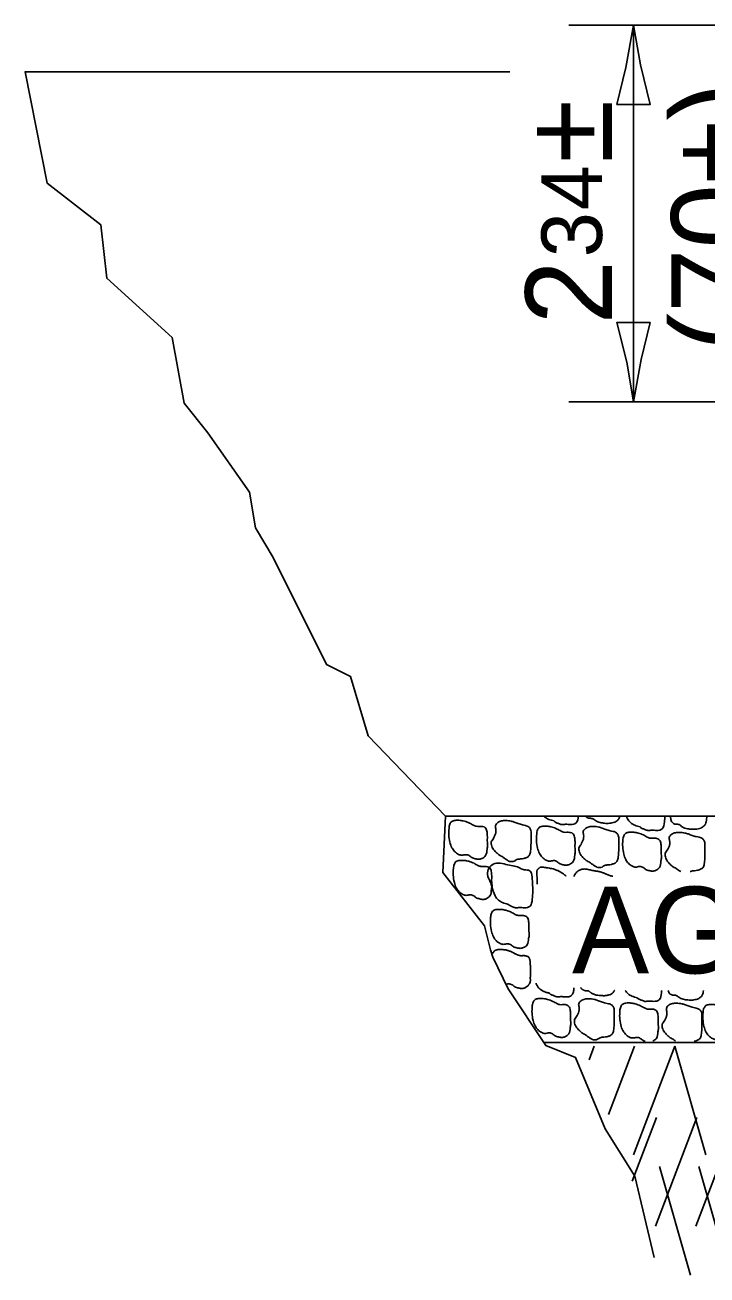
# Model space of a CAD drawing. Extents: x 2261460 to 2262119, y -3124004 to -3123604.
# Drawn here: x 2261845.23 to 2261869.26, y -3123736.47 to -3123692.43 of the extents above; entities that cross this region are included whole.
import ezdxf

# ---------------------------------------------------------------- set-up
doc = ezdxf.new("R2010")
doc.units = 0
for name, color, linetype in [('RD_Pr_Roadway_Dimensions', 7, 'Continuous'), ('RD_Pr_Roadway_Items', 7, 'Continuous'), ('RD_Pr_Roadway_Notes', 7, 'Continuous')]:
    doc.layers.add(name, color=color, linetype=linetype)

msp = doc.modelspace()

# ---------------------------------------------------------------- linework, layer by layer
at = {"layer": 'RD_Pr_Roadway_Dimensions'}
for p, q in [((2261875.567, -3123692.431), (2261864.39, -3123692.431)), ((2261866.67, -3123705.708), (2261866.67, -3123692.431)), ((2261875.567, -3123705.708), (2261864.39, -3123705.708))]:
    msp.add_line(p, q, dxfattribs=at)
for points in [[(2261866.085, -3123695.229), (2261866.67, -3123695.231), (2261867.256, -3123695.231), (2261866.913, -3123693.83), (2261866.67, -3123692.431), (2261866.399, -3123693.924)], [(2261867.256, -3123702.91), (2261866.67, -3123702.908), (2261866.085, -3123702.908), (2261866.428, -3123704.309), (2261866.67, -3123705.708), (2261866.942, -3123704.215)]]:
    msp.add_lwpolyline(points, close=True, dxfattribs=at)
at = {"layer": 'RD_Pr_Roadway_Items'}
for p, q in [((2261862.307, -3123694.079), (2261845.234, -3123694.079)), ((2261907.939, -3123720.302), (2261860.049, -3123720.302)), ((2261862.248, -3123726.394), (2261861.714, -3123725.276)), ((2261863.508, -3123728.282), (2261907.939, -3123728.282)), ((2261865.282, -3123728.415), (2261865.101, -3123728.887)), ((2261866.701, -3123728.415), (2261865.788, -3123730.813)), ((2261868.121, -3123728.415), (2261866.667, -3123732.239)), ((2261868.121, -3123728.415), (2261869.215, -3123732.239)), ((2261867.478, -3123730.926), (2261866.626, -3123733.166)), ((2261868.9, -3123730.926), (2261867.443, -3123734.75)), ((2261870.32, -3123730.926), (2261868.863, -3123734.75)), ((2261868.678, -3123736.474), (2261867.587, -3123732.65)), ((2261870.06, -3123736.474), (2261868.969, -3123732.65))]:
    msp.add_line(p, q, dxfattribs=at)
for points in [[(2261845.236, -3123694.079), (2261846.019, -3123698.006), (2261847.903, -3123699.47), (2261848.115, -3123701.354), (2261850.417, -3123703.447), (2261850.835, -3123705.753), (2261851.673, -3123706.799), (2261853.14, -3123708.892), (2261853.348, -3123710.148), (2261853.974, -3123711.194), (2261855.859, -3123714.963), (2261856.697, -3123715.381), (2261857.326, -3123717.474), (2261860.049, -3123720.302)], [(2261860.049, -3123720.302), (2261859.953, -3123722.29), (2261861.417, -3123724.174), (2261861.629, -3123725.012), (2261861.714, -3123725.276)], [(2261862.248, -3123726.394), (2261863.579, -3123728.388), (2261864.625, -3123728.805), (2261865.672, -3123731.319), (2261866.718, -3123732.992), (2261867.392, -3123735.861)]]:
    msp.add_lwpolyline(points, dxfattribs=at)
for points in [[(2261861.509, -3123721.469), (2261861.526, -3123721.339), (2261861.52, -3123721.223), (2261861.52, -3123721.031), (2261861.509, -3123720.874), (2261861.461, -3123720.73), (2261861.328, -3123720.668), (2261861.136, -3123720.665), (2261861.03, -3123720.627), (2261860.894, -3123720.552), (2261860.709, -3123720.484), (2261860.558, -3123720.456), (2261860.381, -3123720.456), (2261860.271, -3123720.491), (2261860.199, -3123720.583), (2261860.169, -3123720.737), (2261860.162, -3123720.966), (2261860.199, -3123721.226), (2261860.271, -3123721.417), (2261860.363, -3123721.547), (2261860.504, -3123721.653), (2261860.617, -3123721.684), (2261860.764, -3123721.664), (2261860.883, -3123721.698), (2261860.972, -3123721.766), (2261861.092, -3123721.807), (2261861.212, -3123721.824), (2261861.321, -3123721.801), (2261861.455, -3123721.698), (2261861.509, -3123721.465)], [(2261861.66, -3123721.192), (2261861.663, -3123721.322), (2261861.742, -3123721.482), (2261861.865, -3123721.616), (2261861.971, -3123721.695), (2261862.039, -3123721.729), (2261862.121, -3123721.79), (2261862.21, -3123721.848), (2261862.293, -3123721.9), (2261862.375, -3123721.91), (2261862.47, -3123721.889), (2261862.563, -3123721.835), (2261862.689, -3123721.814), (2261862.802, -3123721.797), (2261862.905, -3123721.763), (2261862.99, -3123721.698), (2261863.035, -3123721.578), (2261863.055, -3123721.376), (2261863.059, -3123721.14), (2261863.059, -3123720.932), (2261863.045, -3123720.781), (2261862.98, -3123720.689), (2261862.86, -3123720.634), (2261862.758, -3123720.61), (2261862.607, -3123720.566), (2261862.47, -3123720.518), (2261862.357, -3123720.484), (2261862.163, -3123720.46), (2261862.019, -3123720.473), (2261861.889, -3123720.528), (2261861.807, -3123720.641), (2261861.817, -3123720.751), (2261861.824, -3123720.853), (2261861.797, -3123720.956), (2261861.752, -3123721.055), (2261861.66, -3123721.192)], [(2261864.598, -3123721.677), (2261864.615, -3123721.547), (2261864.608, -3123721.431), (2261864.608, -3123721.24), (2261864.598, -3123721.082), (2261864.55, -3123720.939), (2261864.416, -3123720.877), (2261864.225, -3123720.874), (2261864.119, -3123720.836), (2261863.982, -3123720.761), (2261863.797, -3123720.692), (2261863.647, -3123720.665), (2261863.469, -3123720.665), (2261863.36, -3123720.699), (2261863.288, -3123720.792), (2261863.257, -3123720.945), (2261863.25, -3123721.175), (2261863.288, -3123721.435), (2261863.36, -3123721.626), (2261863.452, -3123721.756), (2261863.592, -3123721.862), (2261863.705, -3123721.893), (2261863.852, -3123721.872), (2261863.972, -3123721.907), (2261864.061, -3123721.975), (2261864.18, -3123722.016), (2261864.3, -3123722.033), (2261864.41, -3123722.009), (2261864.543, -3123721.907), (2261864.598, -3123721.674)], [(2261863.51, -3123720.302), (2261863.534, -3123720.33), (2261863.681, -3123720.419), (2261863.876, -3123720.477)], [(2261863.856, -3123720.477), (2261863.934, -3123720.528), (2261864.03, -3123720.566), (2261864.139, -3123720.603), (2261864.273, -3123720.593), (2261864.451, -3123720.603), (2261864.646, -3123720.545), (2261864.724, -3123720.302)], [(2261864.748, -3123721.4), (2261864.752, -3123721.53), (2261864.83, -3123721.691), (2261864.953, -3123721.824), (2261865.06, -3123721.903), (2261865.128, -3123721.937), (2261865.21, -3123721.999), (2261865.299, -3123722.057), (2261865.381, -3123722.108), (2261865.463, -3123722.119), (2261865.559, -3123722.098), (2261865.651, -3123722.043), (2261865.778, -3123722.023), (2261865.891, -3123722.006), (2261865.993, -3123721.972), (2261866.079, -3123721.907), (2261866.123, -3123721.787), (2261866.144, -3123721.585), (2261866.147, -3123721.349), (2261866.147, -3123721.14), (2261866.133, -3123720.99), (2261866.068, -3123720.898), (2261865.949, -3123720.843), (2261865.846, -3123720.819), (2261865.696, -3123720.774), (2261865.559, -3123720.727), (2261865.446, -3123720.692), (2261865.251, -3123720.668), (2261865.107, -3123720.682), (2261864.977, -3123720.737), (2261864.895, -3123720.85), (2261864.906, -3123720.959), (2261864.912, -3123721.062), (2261864.885, -3123721.164), (2261864.841, -3123721.264), (2261864.748, -3123721.4)], [(2261864.995, -3123720.302), (2261865.012, -3123720.337), (2261865.114, -3123720.381), (2261865.241, -3123720.395), (2261865.33, -3123720.46), (2261865.49, -3123720.532), (2261865.651, -3123720.556), (2261865.822, -3123720.559), (2261865.997, -3123720.521)], [(2261865.993, -3123720.528), (2261866.089, -3123720.467), (2261866.161, -3123720.381), (2261866.181, -3123720.302)], [(2261866.421, -3123720.302), (2261866.452, -3123720.395), (2261866.568, -3123720.538), (2261866.715, -3123720.627), (2261866.91, -3123720.686)], [(2261866.893, -3123720.686), (2261866.968, -3123720.737), (2261867.067, -3123720.774), (2261867.173, -3123720.812), (2261867.31, -3123720.802), (2261867.488, -3123720.812), (2261867.683, -3123720.754), (2261867.758, -3123720.511), (2261867.775, -3123720.302)], [(2261867.967, -3123720.302), (2261867.984, -3123720.422), (2261868.049, -3123720.545), (2261868.151, -3123720.59), (2261868.278, -3123720.603), (2261868.363, -3123720.668), (2261868.524, -3123720.74), (2261868.685, -3123720.764), (2261868.856, -3123720.768), (2261869.034, -3123720.73)], [(2261869.027, -3123720.737), (2261869.126, -3123720.675), (2261869.198, -3123720.59), (2261869.243, -3123720.405), (2261869.246, -3123720.302)], [(2261867.632, -3123721.886), (2261867.652, -3123721.756), (2261867.642, -3123721.64), (2261867.642, -3123721.448), (2261867.632, -3123721.291), (2261867.584, -3123721.147), (2261867.45, -3123721.086), (2261867.262, -3123721.082), (2261867.153, -3123721.045), (2261867.019, -3123720.969), (2261866.835, -3123720.901), (2261866.681, -3123720.874), (2261866.506, -3123720.874), (2261866.393, -3123720.908), (2261866.325, -3123721), (2261866.291, -3123721.154), (2261866.287, -3123721.383), (2261866.325, -3123721.643), (2261866.393, -3123721.835), (2261866.486, -3123721.965), (2261866.629, -3123722.071), (2261866.739, -3123722.102), (2261866.886, -3123722.081), (2261867.009, -3123722.115), (2261867.095, -3123722.184), (2261867.218, -3123722.225), (2261867.334, -3123722.242), (2261867.447, -3123722.218), (2261867.58, -3123722.115), (2261867.632, -3123721.883)], [(2261868.668, -3123722.262), (2261868.685, -3123722.252), (2261868.815, -3123722.231), (2261868.924, -3123722.214), (2261869.027, -3123722.18), (2261869.116, -3123722.115), (2261869.16, -3123721.995), (2261869.178, -3123721.794), (2261869.184, -3123721.558), (2261869.184, -3123721.349), (2261869.171, -3123721.199), (2261869.106, -3123721.106), (2261868.983, -3123721.052), (2261868.88, -3123721.028), (2261868.729, -3123720.983), (2261868.593, -3123720.935), (2261868.48, -3123720.901), (2261868.285, -3123720.877), (2261868.145, -3123720.891), (2261868.015, -3123720.945), (2261867.929, -3123721.058), (2261867.939, -3123721.168), (2261867.95, -3123721.27), (2261867.922, -3123721.373), (2261867.878, -3123721.472), (2261867.785, -3123721.609)], [(2261861.663, -3123722.881), (2261861.684, -3123722.751), (2261861.673, -3123722.635), (2261861.673, -3123722.444), (2261861.663, -3123722.286), (2261861.615, -3123722.143), (2261861.482, -3123722.084), (2261861.294, -3123722.078), (2261861.184, -3123722.04), (2261861.051, -3123721.968), (2261860.866, -3123721.896), (2261860.712, -3123721.869), (2261860.538, -3123721.869), (2261860.425, -3123721.903), (2261860.357, -3123721.995), (2261860.322, -3123722.153), (2261860.319, -3123722.382), (2261860.357, -3123722.639), (2261860.425, -3123722.83), (2261860.517, -3123722.96), (2261860.661, -3123723.069), (2261860.77, -3123723.097), (2261860.918, -3123723.076), (2261861.041, -3123723.114), (2261861.126, -3123723.179), (2261861.249, -3123723.22), (2261861.366, -3123723.24), (2261861.478, -3123723.217), (2261861.612, -3123723.114), (2261861.663, -3123722.878)], [(2261862.234, -3123723.408), (2261862.31, -3123723.459), (2261862.409, -3123723.497), (2261862.515, -3123723.535), (2261862.652, -3123723.524), (2261862.829, -3123723.535), (2261863.024, -3123723.476), (2261863.1, -3123723.234), (2261863.12, -3123722.95), (2261863.11, -3123722.676), (2261863.083, -3123722.375), (2261863.014, -3123722.228), (2261862.819, -3123722.197), (2261862.672, -3123722.139), (2261862.477, -3123722.064), (2261862.241, -3123722.023), (2261861.971, -3123721.965), (2261861.725, -3123722.002), (2261861.581, -3123722.139), (2261861.52, -3123722.355), (2261861.639, -3123722.666), (2261861.677, -3123722.782), (2261861.793, -3123723.117), (2261861.909, -3123723.261), (2261862.057, -3123723.35), (2261862.251, -3123723.408)], [(2261867.785, -3123721.609), (2261867.789, -3123721.739), (2261867.868, -3123721.9), (2261867.987, -3123722.033), (2261868.097, -3123722.112), (2261868.165, -3123722.146), (2261868.247, -3123722.208), (2261868.329, -3123722.262)], [(2261864.29, -3123722.412), (2261864.273, -3123722.399), (2261864.197, -3123722.341), (2261864.119, -3123722.286), (2261864.041, -3123722.242), (2261864, -3123722.224), (2261863.958, -3123722.208), (2261863.875, -3123722.179), (2261863.791, -3123722.156), (2261863.623, -3123722.125), (2261863.575, -3123722.118), (2261863.527, -3123722.111), (2261863.479, -3123722.105), (2261863.455, -3123722.103), (2261863.431, -3123722.102), (2261863.399, -3123722.104), (2261863.369, -3123722.116), (2261863.34, -3123722.135), (2261863.326, -3123722.146), (2261863.312, -3123722.16), (2261863.292, -3123722.182), (2261863.284, -3123722.194), (2261863.276, -3123722.207), (2261863.267, -3123722.233), (2261863.264, -3123722.259), (2261863.271, -3123722.454), (2261863.278, -3123722.676), (2261863.279, -3123722.705)], [(2261865.935, -3123722.42), (2261865.914, -3123722.417), (2261865.894, -3123722.414), (2261865.873, -3123722.411), (2261865.863, -3123722.409), (2261865.853, -3123722.406), (2261865.816, -3123722.393), (2261865.779, -3123722.378), (2261865.743, -3123722.363), (2261865.706, -3123722.348), (2261865.657, -3123722.329), (2261865.609, -3123722.309), (2261865.56, -3123722.29), (2261865.536, -3123722.281), (2261865.523, -3123722.277), (2261865.511, -3123722.273), (2261865.454, -3123722.257), (2261865.396, -3123722.248), (2261865.337, -3123722.24), (2261865.307, -3123722.236), (2261865.278, -3123722.231), (2261865.21, -3123722.218), (2261865.142, -3123722.202), (2261865.073, -3123722.187), (2261865.005, -3123722.173), (2261864.944, -3123722.168), (2261864.884, -3123722.173), (2261864.823, -3123722.187), (2261864.792, -3123722.198), (2261864.777, -3123722.204), (2261864.762, -3123722.211), (2261864.717, -3123722.236), (2261864.679, -3123722.267), (2261864.645, -3123722.304), (2261864.615, -3123722.348), (2261864.591, -3123722.388), (2261864.571, -3123722.428)], [(2261862.973, -3123724.609), (2261862.994, -3123724.479), (2261862.983, -3123724.362), (2261862.983, -3123724.171), (2261862.973, -3123724.013), (2261862.925, -3123723.87), (2261862.792, -3123723.808), (2261862.604, -3123723.805), (2261862.494, -3123723.767), (2261862.361, -3123723.692), (2261862.176, -3123723.624), (2261862.022, -3123723.596), (2261861.848, -3123723.596), (2261861.735, -3123723.63), (2261861.667, -3123723.723), (2261861.632, -3123723.877), (2261861.629, -3123724.106), (2261861.667, -3123724.366), (2261861.735, -3123724.557), (2261861.827, -3123724.687), (2261861.971, -3123724.793), (2261862.08, -3123724.824), (2261862.228, -3123724.804), (2261862.351, -3123724.838), (2261862.436, -3123724.906), (2261862.559, -3123724.947), (2261862.676, -3123724.964), (2261862.788, -3123724.94), (2261862.922, -3123724.838), (2261862.973, -3123724.605)], [(2261863.024, -3123726.021), (2261863.033, -3123725.989), (2261863.039, -3123725.956), (2261863.045, -3123725.891), (2261863.043, -3123725.862), (2261863.04, -3123725.833), (2261863.037, -3123725.804), (2261863.035, -3123725.775), (2261863.034, -3123725.727), (2261863.035, -3123725.679), (2261863.035, -3123725.631), (2261863.035, -3123725.583), (2261863.033, -3123725.544), (2261863.031, -3123725.505), (2261863.028, -3123725.465), (2261863.024, -3123725.426), (2261863.021, -3123725.389), (2261863.013, -3123725.352), (2261863, -3123725.317), (2261862.99, -3123725.299), (2261862.983, -3123725.291), (2261862.977, -3123725.282), (2261862.947, -3123725.256), (2261862.914, -3123725.24), (2261862.879, -3123725.231), (2261862.843, -3123725.224), (2261862.796, -3123725.221), (2261862.749, -3123725.223), (2261862.701, -3123725.223), (2261862.655, -3123725.217), (2261862.627, -3123725.21), (2261862.6, -3123725.201), (2261862.572, -3123725.191), (2261862.546, -3123725.18), (2261862.512, -3123725.162), (2261862.479, -3123725.144), (2261862.446, -3123725.125), (2261862.412, -3123725.108), (2261862.321, -3123725.069), (2261862.275, -3123725.051), (2261862.228, -3123725.036), (2261862.189, -3123725.026), (2261862.151, -3123725.019), (2261862.112, -3123725.013), (2261862.074, -3123725.009), (2261862.03, -3123725.006), (2261861.987, -3123725.005), (2261861.943, -3123725.006), (2261861.899, -3123725.009), (2261861.87, -3123725.012), (2261861.842, -3123725.018), (2261861.814, -3123725.028), (2261861.8, -3123725.035), (2261861.793, -3123725.039), (2261861.786, -3123725.043), (2261861.744, -3123725.084), (2261861.718, -3123725.135), (2261861.712, -3123725.151)], [(2261862.204, -3123726.226), (2261862.223, -3123726.222), (2261862.242, -3123726.218), (2261862.27, -3123726.216), (2261862.279, -3123726.216), (2261862.31, -3123726.221), (2261862.341, -3123726.229), (2261862.372, -3123726.24), (2261862.402, -3123726.254), (2261862.425, -3123726.269), (2261862.445, -3123726.287), (2261862.465, -3123726.305), (2261862.487, -3123726.319), (2261862.611, -3123726.36), (2261862.64, -3123726.367), (2261862.669, -3123726.373), (2261862.698, -3123726.377), (2261862.727, -3123726.38), (2261862.755, -3123726.38), (2261862.783, -3123726.375), (2261862.812, -3123726.367), (2261862.84, -3123726.356), (2261862.878, -3123726.337), (2261862.912, -3123726.314), (2261862.944, -3123726.287), (2261862.959, -3123726.271), (2261862.973, -3123726.254), (2261862.993, -3123726.227), (2261863.009, -3123726.197), (2261863.033, -3123726.135), (2261863.039, -3123726.074), (2261863.035, -3123726.045), (2261863.03, -3123726.031), (2261863.024, -3123726.018)], [(2261863.236, -3123726.194), (2261863.244, -3123726.216), (2261863.26, -3123726.257), (2261863.281, -3123726.298), (2261863.309, -3123726.335), (2261863.341, -3123726.369), (2261863.359, -3123726.385), (2261863.377, -3123726.401), (2261863.411, -3123726.428), (2261863.447, -3123726.452), (2261863.484, -3123726.473), (2261863.524, -3123726.49), (2261863.572, -3123726.507), (2261863.621, -3123726.522), (2261863.669, -3123726.536), (2261863.719, -3123726.548)], [(2261863.698, -3123726.548), (2261863.717, -3123726.563), (2261863.736, -3123726.577), (2261863.756, -3123726.589), (2261863.777, -3123726.599), (2261863.873, -3123726.637), (2261863.927, -3123726.657), (2261863.954, -3123726.667), (2261863.968, -3123726.671), (2261863.982, -3123726.674), (2261864.015, -3123726.677), (2261864.049, -3123726.673), (2261864.082, -3123726.667), (2261864.099, -3123726.665), (2261864.116, -3123726.664), (2261864.16, -3123726.666), (2261864.204, -3123726.669), (2261864.249, -3123726.673), (2261864.293, -3123726.674), (2261864.344, -3123726.674), (2261864.394, -3123726.668), (2261864.443, -3123726.65), (2261864.466, -3123726.636), (2261864.477, -3123726.627), (2261864.483, -3123726.622), (2261864.488, -3123726.616), (2261864.512, -3123726.588), (2261864.53, -3123726.559), (2261864.552, -3123726.499), (2261864.561, -3123726.437), (2261864.567, -3123726.373), (2261864.569, -3123726.353)], [(2261864.81, -3123726.349), (2261864.819, -3123726.364), (2261864.829, -3123726.379), (2261864.841, -3123726.394), (2261864.847, -3123726.401), (2261864.854, -3123726.408), (2261864.878, -3123726.425), (2261864.904, -3123726.437), (2261864.93, -3123726.445), (2261864.957, -3123726.452), (2261864.965, -3123726.454), (2261864.989, -3123726.456), (2261865.021, -3123726.457), (2261865.053, -3123726.458), (2261865.069, -3123726.461), (2261865.083, -3123726.466), (2261865.107, -3123726.48), (2261865.128, -3123726.497), (2261865.15, -3123726.515), (2261865.172, -3123726.531), (2261865.211, -3123726.552), (2261865.251, -3123726.571), (2261865.333, -3123726.603), (2261865.373, -3123726.612), (2261865.413, -3123726.618), (2261865.494, -3123726.627), (2261865.579, -3123726.631), (2261865.622, -3123726.632), (2261865.665, -3123726.63), (2261865.709, -3123726.625), (2261865.753, -3123726.617), (2261865.796, -3123726.606), (2261865.839, -3123726.592)], [(2261864.44, -3123727.748), (2261864.458, -3123727.618), (2261864.451, -3123727.502), (2261864.451, -3123727.311), (2261864.44, -3123727.153), (2261864.393, -3123727.01), (2261864.259, -3123726.948), (2261864.068, -3123726.945), (2261863.962, -3123726.907), (2261863.825, -3123726.832), (2261863.64, -3123726.763), (2261863.49, -3123726.736), (2261863.312, -3123726.736), (2261863.202, -3123726.77), (2261863.13, -3123726.863), (2261863.1, -3123727.016), (2261863.093, -3123727.246), (2261863.13, -3123727.506), (2261863.202, -3123727.697), (2261863.295, -3123727.827), (2261863.435, -3123727.933), (2261863.548, -3123727.964), (2261863.695, -3123727.943), (2261863.815, -3123727.978), (2261863.903, -3123728.046), (2261864.023, -3123728.087), (2261864.143, -3123728.104), (2261864.252, -3123728.08), (2261864.386, -3123727.978), (2261864.44, -3123727.745)], [(2261864.591, -3123727.471), (2261864.594, -3123727.601), (2261864.673, -3123727.762), (2261864.796, -3123727.895), (2261864.902, -3123727.974), (2261864.971, -3123728.008), (2261865.053, -3123728.07), (2261865.142, -3123728.128), (2261865.224, -3123728.179), (2261865.306, -3123728.19), (2261865.402, -3123728.169), (2261865.494, -3123728.114), (2261865.62, -3123728.094), (2261865.733, -3123728.077), (2261865.836, -3123728.043), (2261865.921, -3123727.978), (2261865.966, -3123727.858), (2261865.986, -3123727.656), (2261865.99, -3123727.42), (2261865.99, -3123727.211), (2261865.976, -3123727.061), (2261865.911, -3123726.969), (2261865.791, -3123726.914), (2261865.689, -3123726.89), (2261865.538, -3123726.845), (2261865.402, -3123726.798), (2261865.289, -3123726.763), (2261865.094, -3123726.739), (2261864.95, -3123726.753), (2261864.82, -3123726.808), (2261864.738, -3123726.921), (2261864.748, -3123727.03), (2261864.755, -3123727.133), (2261864.728, -3123727.235), (2261864.683, -3123727.335), (2261864.591, -3123727.471)], [(2261865.836, -3123726.599), (2261865.932, -3123726.538), (2261866.004, -3123726.452), (2261866.007, -3123726.449)], [(2261866.376, -3123726.449), (2261866.465, -3123726.558), (2261866.612, -3123726.647), (2261866.807, -3123726.705)], [(2261866.787, -3123726.705), (2261866.865, -3123726.757), (2261866.961, -3123726.794), (2261867.071, -3123726.832), (2261867.204, -3123726.822), (2261867.382, -3123726.832), (2261867.577, -3123726.774), (2261867.655, -3123726.531), (2261867.662, -3123726.449)], [(2261867.885, -3123726.449), (2261867.943, -3123726.565), (2261868.045, -3123726.609), (2261868.172, -3123726.623), (2261868.261, -3123726.688), (2261868.422, -3123726.76), (2261868.582, -3123726.784), (2261868.753, -3123726.787), (2261868.928, -3123726.75)], [(2261868.924, -3123726.757), (2261869.02, -3123726.695), (2261869.092, -3123726.609), (2261869.133, -3123726.449)], [(2261867.529, -3123727.906), (2261867.546, -3123727.776), (2261867.539, -3123727.659), (2261867.539, -3123727.468), (2261867.529, -3123727.311), (2261867.481, -3123727.167), (2261867.348, -3123727.105), (2261867.156, -3123727.102), (2261867.05, -3123727.064), (2261866.913, -3123726.989), (2261866.729, -3123726.921), (2261866.578, -3123726.893), (2261866.4, -3123726.893), (2261866.291, -3123726.928), (2261866.219, -3123727.02), (2261866.188, -3123727.174), (2261866.181, -3123727.403), (2261866.219, -3123727.663), (2261866.291, -3123727.854), (2261866.383, -3123727.984), (2261866.523, -3123728.09), (2261866.636, -3123728.121), (2261866.783, -3123728.101), (2261866.903, -3123728.135), (2261866.992, -3123728.203), (2261867.084, -3123728.234)], [(2261868.808, -3123728.234), (2261868.822, -3123728.234), (2261868.924, -3123728.2), (2261869.01, -3123728.135), (2261869.054, -3123728.015), (2261869.075, -3123727.813), (2261869.078, -3123727.577), (2261869.078, -3123727.369), (2261869.065, -3123727.218), (2261869, -3123727.126), (2261868.88, -3123727.071), (2261868.777, -3123727.047), (2261868.627, -3123727.003), (2261868.49, -3123726.955), (2261868.377, -3123726.921), (2261868.182, -3123726.897), (2261868.039, -3123726.91), (2261867.909, -3123726.965), (2261867.827, -3123727.078), (2261867.837, -3123727.187), (2261867.844, -3123727.29), (2261867.816, -3123727.393), (2261867.772, -3123727.492), (2261867.679, -3123727.629)], [(2261870.457, -3123727.957), (2261870.477, -3123727.827), (2261870.467, -3123727.711), (2261870.467, -3123727.519), (2261870.457, -3123727.362), (2261870.409, -3123727.218), (2261870.275, -3123727.16), (2261870.087, -3123727.153), (2261869.978, -3123727.116), (2261869.844, -3123727.044), (2261869.66, -3123726.972), (2261869.506, -3123726.945), (2261869.331, -3123726.945), (2261869.219, -3123726.979), (2261869.15, -3123727.071), (2261869.116, -3123727.229), (2261869.113, -3123727.458), (2261869.15, -3123727.714), (2261869.219, -3123727.906), (2261869.311, -3123728.036), (2261869.455, -3123728.145), (2261869.564, -3123728.173), (2261869.711, -3123728.152), (2261869.834, -3123728.19), (2261869.896, -3123728.234)], [(2261867.679, -3123727.629), (2261867.683, -3123727.759), (2261867.762, -3123727.919), (2261867.885, -3123728.053), (2261867.991, -3123728.131), (2261868.059, -3123728.166), (2261868.141, -3123728.227), (2261868.151, -3123728.234)], [(2261867.348, -3123728.234), (2261867.474, -3123728.135), (2261867.529, -3123727.902)]]:
    msp.add_spline(points, degree=3, dxfattribs=at)

# ---------------------------------------------------------------- texts
at = {"layer": 'RD_Pr_Roadway_Dimensions'}
for s, height, p in [('(70±)', 3.048, (2261871.044, -3123703.929)), ('±', 3.048, (2261865.908, -3123697.299)), ('4', 2.134, (2261865.558, -3123698.957)), ('3', 2.134, (2261865.558, -3123700.614)), ('2', 3.048, (2261865.908, -3123702.981))]:
    msp.add_text(s, height=height, rotation=90, dxfattribs=at).set_placement(p)
at = {"layer": 'RD_Pr_Roadway_Notes'}
msp.add_text('AGGREGATE BASE OR BITUMINOUS BASE', height=3.048, dxfattribs=at).set_placement((2261864.502, -3123725.843))

doc.saveas('drawing.dxf')
